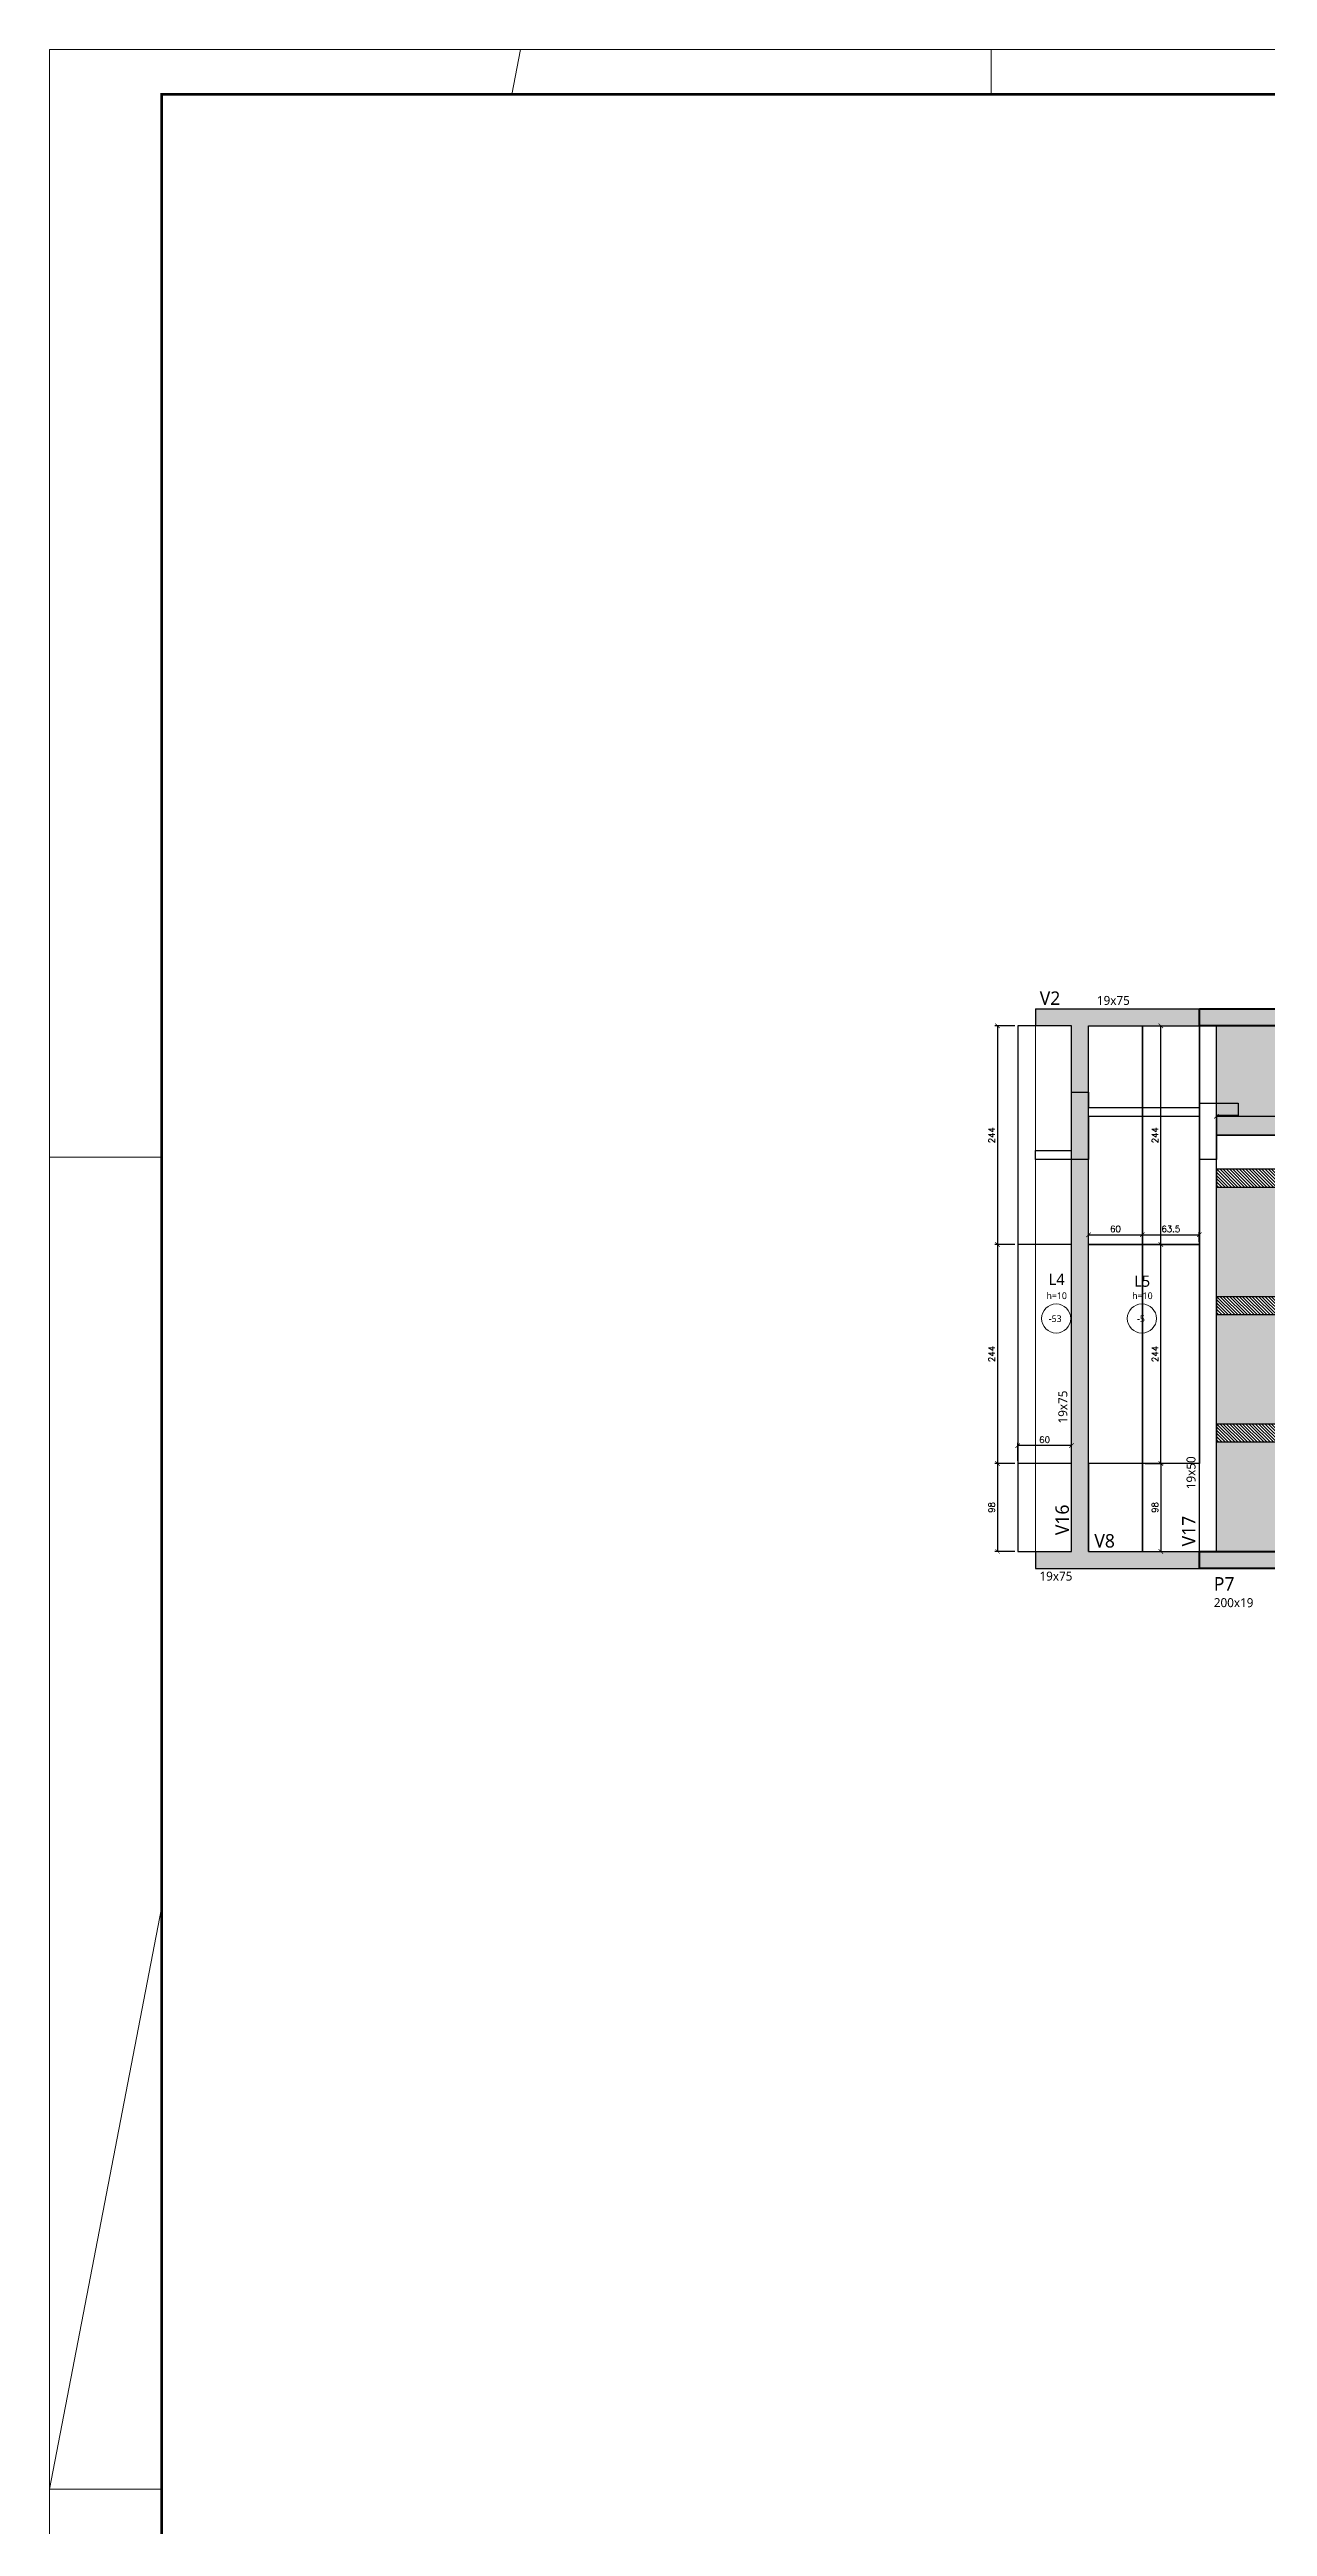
# Model space of a CAD drawing. Extents: x -29754 to -10774, y -8834 to 6017.
# Drawn here: x -25472 to -24114, y -7391 to -4629 of the extents above; entities that cross this region are included whole.
import ezdxf

# ---------------------------------------------------------------- set-up
doc = ezdxf.new("R2010")
doc.units = 0
doc.header["$PDMODE"] = 2
doc.header["$PDSIZE"] = 10
doc.linetypes.add('Aligning Line', pattern=[0.635, 0.3175, -0.3175])
doc.layers.get('0').update_dxf_attribs({"lineweight": 13})
doc.layers.get('Defpoints').update_dxf_attribs({"lineweight": 13})
doc.layers.add('A-DETL', color=7, linetype='Continuous', lineweight=18, true_color=0x00a600)
for name, color, linetype, lineweight in [('A-FLOR', 7, 'Continuous', 18), ('A-FLOR-IDEN', 7, 'Continuous', 9), ('A-GENM', 7, 'Continuous', 18), ('cotas', 4, 'Continuous', 13), ('S-BEAM', 7, 'Continuous', 18), ('S-BEAM-IDEN', 7, 'Continuous', 9), ('S-COLS', 7, 'Continuous', 18), ('S-COLS-IDEN', 7, 'Continuous', 9)]:
    doc.layers.add(name, color=color, linetype=linetype, lineweight=lineweight)
for name, color, linetype in [('Cota', 4, 'Continuous'), ('Faixa Reesc', 8, 'Continuous'), ('Hachura 122x244', 253, 'Continuous'), ('Painéis', 200, 'Continuous'), ('Reaproveitamento', 251, 'Continuous')]:
    doc.layers.add(name, color=color, linetype=linetype)
doc.styles.add('Gadugi', font='gadugi.ttf', dxfattribs={"height": 15})
doc.styles.add('Gadugi_1', font='gadugi.ttf', dxfattribs={"height": 10})
doc.styles.add('Gadugi_2', font='gadugi.ttf', dxfattribs={"height": 0.2})
doc.styles.add('Gadugi_3', font='gadugi.ttf', dxfattribs={"height": 7.5})
doc.styles.add('ROMANS', font='romans.shx')
doc.dimstyles.new('Cota Paínel', dxfattribs={"dimtxt": 7, "dimasz": 5, "dimexe": 3, "dimexo": 3, "dimgap": 3, "dimtad": 1, "dimdec": 1, "dimzin": 12, "dimdsep": 46, "dimtxsty": 'ROMANS', "dimblk": 'ARCHTICK', "dimcen": 0, "dimclrd": 4, "dimclre": 4, "dimclrt": 1, "dimadec": 1, "dimazin": 3, "dimtfac": 1, "dimtdec": 1, "dimtmove": 0, "dimatfit": 3, "dimldrblk": 'OBLIQUE', "dimfxl": 1, "dimtolj": 1, "dimtzin": 12, "dimarcsym": 0})

# ---------------------------------------------------------------- blocks, each defined once
blk = doc.blocks.new('PED_TAG_LAJE_R01 - TÍTULO_ESPESSURA_REBAIXO-2413107-PL100 - FORMA DO PAVIMENTO TIPO')
at = {"layer": 'A-FLOR-IDEN'}
blk.add_circle((-0.046, -0.667), 0.325, dxfattribs=at)
blk = doc.blocks.new('_ArchTick')
at = {"color": 0, "linetype": 'ByBlock', "const_width": 0.15}
blk.add_lwpolyline([(-0.5, -0.5), (0.5, 0.5)], dxfattribs=at)
blk = doc.blocks.new('*D140')
at = {"layer": 'A-GENM', "color": 4, "lineweight": -2, "transparency": 16777216}
for p, q in [((-24395.8, -5717.6), (-24418.3, -5717.6)), ((-24415.3, -5717.6), (-24415.3, -5961.6)), ((-24395.8, -5961.6), (-24418.3, -5961.6))]:
    blk.add_line(p, q, dxfattribs=at)
at = {"layer": 'Defpoints', "color": 0, "transparency": 16777216}
for p in [(-24392.8, -5717.6), (-24415.3, -5961.6), (-24392.8, -5961.6)]:
    blk.add_point(p, dxfattribs=at)
at = {"layer": 'A-GENM', "color": 4, "lineweight": -2, "transparency": 16777216, "xscale": 5, "yscale": 5, "zscale": 5}
for p, rotation in [((-24415.3, -5717.6), 90), ((-24415.3, -5961.6), 270)]:
    blk.add_blockref('_ArchTick', p, dxfattribs=dict(at, rotation=rotation))
at = {"layer": 'A-GENM', "color": 1, "transparency": 16777216, "insert": (-24421.8, -5839.6), "char_height": 7, "attachment_point": 5, "rotation": 90, "style": 'ROMANS'}
blk.add_mtext('\\A1;244', dxfattribs=at)
blk = doc.blocks.new('_OBLIQUE')
at = {"color": 0, "linetype": 'ByBlock', "lineweight": -2}
for p, q in [((0, 0), (-1, 0)), ((-0.5, -0.5), (0.5, 0.5))]:
    blk.add_line(p, q, dxfattribs=at)
blk = doc.blocks.new('*D141')
at = {"layer": 'A-GENM', "color": 4, "lineweight": -2, "transparency": 16777216}
for p, q in [((-24395.8, -5961.6), (-24418.3, -5961.6)), ((-24415.3, -5961.6), (-24415.3, -6205.6)), ((-24395.8, -6205.6), (-24418.3, -6205.6))]:
    blk.add_line(p, q, dxfattribs=at)
at = {"layer": 'Defpoints', "color": 0, "transparency": 16777216}
for p in [(-24392.8, -5961.6), (-24415.3, -6205.6), (-24392.8, -6205.6)]:
    blk.add_point(p, dxfattribs=at)
at = {"layer": 'A-GENM', "color": 4, "lineweight": -2, "transparency": 16777216, "xscale": 5, "yscale": 5, "zscale": 5}
for p, rotation in [((-24415.3, -5961.6), 90), ((-24415.3, -6205.6), 270)]:
    blk.add_blockref('_ArchTick', p, dxfattribs=dict(at, rotation=rotation))
at = {"layer": 'A-GENM', "color": 1, "transparency": 16777216, "insert": (-24421.8, -6083.6), "char_height": 7, "attachment_point": 5, "rotation": 90, "style": 'ROMANS'}
blk.add_mtext('\\A1;244', dxfattribs=at)
blk = doc.blocks.new('*D142')
at = {"layer": 'A-GENM', "color": 4, "lineweight": -2, "transparency": 16777216}
for p, q in [((-24395.8, -6205.6), (-24418.3, -6205.6)), ((-24415.3, -6205.6), (-24415.3, -6303.6)), ((-24395.8, -6303.6), (-24418.3, -6303.6))]:
    blk.add_line(p, q, dxfattribs=at)
at = {"layer": 'Defpoints', "color": 0, "transparency": 16777216}
for p in [(-24392.8, -6205.6), (-24415.3, -6303.6), (-24392.8, -6303.6)]:
    blk.add_point(p, dxfattribs=at)
at = {"layer": 'A-GENM', "color": 4, "lineweight": -2, "transparency": 16777216, "xscale": 5, "yscale": 5, "zscale": 5}
for p, rotation in [((-24415.3, -6205.6), 90), ((-24415.3, -6303.6), 270)]:
    blk.add_blockref('_ArchTick', p, dxfattribs=dict(at, rotation=rotation))
at = {"layer": 'A-GENM', "color": 1, "transparency": 16777216, "insert": (-24421.8, -6254.6), "char_height": 7, "attachment_point": 5, "rotation": 90, "style": 'ROMANS'}
blk.add_mtext('\\A1;98', dxfattribs=at)
blk = doc.blocks.new('*D401')
at = {"layer": 'Cota', "color": 4, "lineweight": -2, "transparency": 16777216}
for p, q in [((-24250.8, -5961.6), (-24230.2, -5961.6)), ((-24233.2, -6205.6), (-24233.2, -5961.6)), ((-24250.8, -6205.6), (-24230.2, -6205.6))]:
    blk.add_line(p, q, dxfattribs=at)
at = {"layer": 'Defpoints', "color": 0, "transparency": 16777216}
for p in [(-24253.8, -5961.6), (-24233.2, -5961.6), (-24253.8, -6205.6)]:
    blk.add_point(p, dxfattribs=at)
at = {"layer": 'Cota', "color": 4, "lineweight": -2, "transparency": 16777216, "xscale": 5, "yscale": 5, "zscale": 5}
for p, rotation in [((-24233.2, -5961.6), 90), ((-24233.2, -6205.6), 270)]:
    blk.add_blockref('_ArchTick', p, dxfattribs=dict(at, rotation=rotation))
at = {"layer": 'Cota', "color": 1, "transparency": 16777216, "insert": (-24239.7, -6083.6), "char_height": 7, "attachment_point": 5, "rotation": 90, "style": 'ROMANS'}
blk.add_mtext('\\A1;244', dxfattribs=at)
blk = doc.blocks.new('*D402')
at = {"layer": 'Cota', "color": 4, "lineweight": -2, "transparency": 16777216}
for p, q in [((-24248, -5717.6), (-24230.2, -5717.6)), ((-24233.2, -5961.6), (-24233.2, -5717.6)), ((-24250.8, -5961.6), (-24230.2, -5961.6))]:
    blk.add_line(p, q, dxfattribs=at)
at = {"layer": 'Defpoints', "color": 0, "transparency": 16777216}
for p in [(-24251, -5717.6), (-24233.2, -5717.6), (-24253.8, -5961.6)]:
    blk.add_point(p, dxfattribs=at)
at = {"layer": 'Cota', "color": 4, "lineweight": -2, "transparency": 16777216, "xscale": 5, "yscale": 5, "zscale": 5}
for p, rotation in [((-24233.2, -5717.6), 90), ((-24233.2, -5961.6), 270)]:
    blk.add_blockref('_ArchTick', p, dxfattribs=dict(at, rotation=rotation))
at = {"layer": 'Cota', "color": 1, "transparency": 16777216, "insert": (-24239.7, -5839.6), "char_height": 7, "attachment_point": 5, "rotation": 90, "style": 'ROMANS'}
blk.add_mtext('\\A1;244', dxfattribs=at)
blk = doc.blocks.new('*D403')
at = {"layer": 'Cota', "color": 4, "lineweight": -2, "transparency": 16777216}
for p, q in [((-24313.8, -5958.6), (-24313.8, -5947.6)), ((-24313.8, -5950.6), (-24253.8, -5950.6)), ((-24253.8, -5958.6), (-24253.8, -5947.6))]:
    blk.add_line(p, q, dxfattribs=at)
at = {"layer": 'Defpoints', "color": 0, "transparency": 16777216}
for p in [(-24313.8, -5961.6), (-24253.8, -5950.6), (-24253.8, -5961.6)]:
    blk.add_point(p, dxfattribs=at)
at = {"layer": 'Cota', "color": 4, "lineweight": -2, "transparency": 16777216, "xscale": 5, "yscale": 5, "zscale": 5, "rotation": 180}
blk.add_blockref('_ArchTick', (-24313.8, -5950.6), dxfattribs=at)
at = {"layer": 'Cota', "color": 4, "lineweight": -2, "transparency": 16777216, "xscale": 5, "yscale": 5, "zscale": 5}
blk.add_blockref('_ArchTick', (-24253.8, -5950.6), dxfattribs=at)
at = {"layer": 'Cota', "color": 1, "transparency": 16777216, "insert": (-24283.8, -5944.1), "char_height": 7, "attachment_point": 5, "style": 'ROMANS'}
blk.add_mtext('\\A1;60', dxfattribs=at)
blk = doc.blocks.new('*D404')
at = {"layer": 'Cota', "color": 4, "lineweight": -2, "transparency": 16777216}
for p, q in [((-24253.8, -5958.6), (-24253.8, -5947.6)), ((-24253.8, -5950.6), (-24190.3, -5950.6)), ((-24190.3, -5958.6), (-24190.3, -5947.6))]:
    blk.add_line(p, q, dxfattribs=at)
at = {"layer": 'Defpoints', "color": 0, "transparency": 16777216}
for p in [(-24253.8, -5961.6), (-24190.3, -5950.6), (-24190.3, -5961.6)]:
    blk.add_point(p, dxfattribs=at)
at = {"layer": 'Cota', "color": 4, "lineweight": -2, "transparency": 16777216, "xscale": 5, "yscale": 5, "zscale": 5, "rotation": 180}
blk.add_blockref('_ArchTick', (-24253.8, -5950.6), dxfattribs=at)
at = {"layer": 'Cota', "color": 4, "lineweight": -2, "transparency": 16777216, "xscale": 5, "yscale": 5, "zscale": 5}
blk.add_blockref('_ArchTick', (-24190.3, -5950.6), dxfattribs=at)
at = {"layer": 'Cota', "color": 1, "transparency": 16777216, "insert": (-24222, -5944.1), "char_height": 7, "attachment_point": 5, "style": 'ROMANS'}
blk.add_mtext('\\A1;63.5', dxfattribs=at)
blk = doc.blocks.new('*D405')
at = {"layer": 'Cota', "color": 4, "lineweight": -2, "transparency": 16777216}
for p, q in [((-24237.5, -6205.6), (-24230.2, -6205.6)), ((-24233.2, -6205.6), (-24233.2, -6303.6)), ((-24237.5, -6303.6), (-24230.2, -6303.6))]:
    blk.add_line(p, q, dxfattribs=at)
at = {"layer": 'Defpoints', "color": 0, "transparency": 16777216}
for p in [(-24240.5, -6205.6), (-24240.5, -6303.6), (-24233.2, -6303.6)]:
    blk.add_point(p, dxfattribs=at)
at = {"layer": 'Cota', "color": 4, "lineweight": -2, "transparency": 16777216, "xscale": 5, "yscale": 5, "zscale": 5}
for p, rotation in [((-24233.2, -6205.6), 90), ((-24233.2, -6303.6), 270)]:
    blk.add_blockref('_ArchTick', p, dxfattribs=dict(at, rotation=rotation))
at = {"layer": 'Cota', "color": 1, "transparency": 16777216, "insert": (-24239.7, -6254.6), "char_height": 7, "attachment_point": 5, "rotation": 90, "style": 'ROMANS'}
blk.add_mtext('\\A1;98', dxfattribs=at)
blk = doc.blocks.new('*D261')
at = {"layer": 'Cota', "color": 4, "lineweight": -2, "transparency": 16777216}
for p, q in [((-24392.8, -6202.6), (-24392.8, -6182.7)), ((-24332.8, -6185.7), (-24392.8, -6185.7)), ((-24332.8, -6202.6), (-24332.8, -6182.7))]:
    blk.add_line(p, q, dxfattribs=at)
at = {"layer": 'Defpoints', "color": 0, "transparency": 16777216}
for p in [(-24392.8, -6185.7), (-24392.8, -6205.6), (-24332.8, -6205.6)]:
    blk.add_point(p, dxfattribs=at)
at = {"layer": 'Cota', "color": 4, "lineweight": -2, "transparency": 16777216, "xscale": 5, "yscale": 5, "zscale": 5, "rotation": 180}
blk.add_blockref('_ArchTick', (-24392.8, -6185.7), dxfattribs=at)
at = {"layer": 'Cota', "color": 4, "lineweight": -2, "transparency": 16777216, "xscale": 5, "yscale": 5, "zscale": 5}
blk.add_blockref('_ArchTick', (-24332.8, -6185.7), dxfattribs=at)
at = {"layer": 'Cota', "color": 1, "transparency": 16777216, "insert": (-24362.8, -6179.2), "char_height": 7, "attachment_point": 5, "style": 'ROMANS'}
blk.add_mtext('\\A1;60', dxfattribs=at)
blk = doc.blocks.new('*U3')
at = {"color": 252}
for p, q in [((-10740, 8310), (-10759.3, 8210)), ((-11540, 4165.2), (-11790, 2870))]:
    blk.add_line(p, q, dxfattribs=at)
at = {"color": 7}
for p, q in [((-9690, 8310), (-9690, 8210)), ((-11790, 5840), (-11540, 5840)), ((-11790, 2870), (-11540, 2870))]:
    blk.add_line(p, q, dxfattribs=at)
blk.add_lwpolyline([(-11790, 8310), (-11790, -100), (100, -100), (100, 8310)], close=True, dxfattribs=at)
at = {"color": 7, "const_width": 6}
blk.add_lwpolyline([(-11540, 8210), (-11540, 0), (0, 0), (0, 8210)], close=True, dxfattribs=at)
blk = doc.blocks.new('122x244')
at = {"layer": 'Hachura 122x244'}
h = blk.add_hatch(color=256, dxfattribs=at)
h.dxf.hatch_style = 2
h.paths.add_polyline_path([(-30259.5, 9300.7), (-30015.5, 9300.7), (-30015.5, 9422.7), (-30259.5, 9422.7)])
at = {"layer": 'Painéis'}
blk.add_lwpolyline([(-30259.5, 9300.7), (-30015.5, 9300.7), (-30015.5, 9422.7), (-30259.5, 9422.7)], close=True, dxfattribs=at)
blk = doc.blocks.new('*D444')
at = {"layer": 'cotas', "color": 4, "lineweight": -2, "transparency": 16777216}
for p, q in [((-24171.3, -5839.2), (-24171.3, -5815.5)), ((-24171.3, -5818.5), (-23927.3, -5818.5)), ((-23927.3, -5839.2), (-23927.3, -5815.5))]:
    blk.add_line(p, q, dxfattribs=at)
at = {"layer": 'Defpoints', "color": 0, "transparency": 16777216}
for p in [(-23927.3, -5818.5), (-24171.3, -5842.2), (-23927.3, -5842.2)]:
    blk.add_point(p, dxfattribs=at)
at = {"layer": 'cotas', "color": 4, "lineweight": -2, "transparency": 16777216, "xscale": 5, "yscale": 5, "zscale": 5, "rotation": 180}
blk.add_blockref('_ArchTick', (-24171.3, -5818.5), dxfattribs=at)
at = {"layer": 'cotas', "color": 4, "lineweight": -2, "transparency": 16777216, "xscale": 5, "yscale": 5, "zscale": 5}
blk.add_blockref('_ArchTick', (-23927.3, -5818.5), dxfattribs=at)
at = {"layer": 'cotas', "color": 1, "transparency": 16777216, "insert": (-24049.3, -5812), "char_height": 7, "attachment_point": 5, "style": 'ROMANS'}
blk.add_mtext('\\A1;244', dxfattribs=at)

msp = doc.modelspace()

# ---------------------------------------------------------------- hatches: boundary and pattern name
at = {"layer": 'Faixa Reesc'}
h = msp.add_hatch(dxfattribs=at)
h.set_pattern_fill('ANSI31', color=256, scale=0.8, angle=90)
h.set_pattern_definition([(135, (6578.2974, -9571.0406), (-1.79605122, -1.79605122), [])])
h.paths.add_polyline_path([(-23927.26, -5877.63), (-24171.26, -5877.63), (-24171.26, -5897.63), (-23927.26, -5897.63)])
h = msp.add_hatch(dxfattribs=at)
h.set_pattern_fill('ANSI31', color=256, scale=0.8, angle=90)
h.set_pattern_definition([(135, (6578.2974, -9713.0406), (-1.79605122, -1.79605122), [])])
h.paths.add_polyline_path([(-23927.26, -6019.63), (-24171.26, -6019.63), (-24171.26, -6039.63), (-23927.26, -6039.63)])
h = msp.add_hatch(dxfattribs=at)
h.set_pattern_fill('ANSI31', color=256, scale=0.8, angle=90)
h.set_pattern_definition([(135, (6578.2974, -9855.0406), (-1.79605122, -1.79605122), [])])
h.paths.add_polyline_path([(-23927.26, -6161.63), (-24171.26, -6161.63), (-24171.26, -6181.63), (-23927.26, -6181.63)])
at = {"layer": 'S-BEAM', "true_color": 0xccffcc}
for points in [[(-24190.26, -5717.63), (-24190.26, -5698.63), (-24372.76, -5698.63), (-24372.76, -5717.63), (-24276.8, -5717.63)], [(-24313.76, -6303.63), (-24313.76, -5717.63), (-24332.76, -5717.63), (-24332.76, -6303.63)], [(-24190.26, -6322.63), (-24190.26, -6303.63), (-24372.76, -6303.63), (-24372.76, -6322.63), (-24276.8, -6322.63)]]:
    msp.add_hatch(color=254, dxfattribs=at).paths.add_polyline_path(points, flags=0)
at = {"layer": 'S-COLS', "true_color": 0x808080}
for points in [[(-23816.26, -5717.63), (-23816.26, -5698.63), (-24190.26, -5698.63), (-24190.26, -5717.63)], [(-23990.26, -6322.63), (-23990.26, -6303.63), (-24190.26, -6303.63), (-24190.26, -6322.63)]]:
    msp.add_hatch(color=8, dxfattribs=at).paths.add_polyline_path(points, flags=0)

# ---------------------------------------------------------------- linework, layer by layer
at = {"layer": 'A-DETL', "color": 7, "linetype": 'Aligning Line'}
msp.add_line((-24332.76, -5717.63), (-24332.76, -6303.63), dxfattribs=at)
at = {"layer": 'A-FLOR'}
msp.add_line((-24372.76, -6303.63), (-24372.76, -5717.63), dxfattribs=at)
at = {"layer": 'Cota'}
msp.add_lwpolyline([(-24147.03, -5803.74), (-24147.03, -5817.74), (-24171.26, -5817.74), (-24171.26, -5866.74), (-24190.26, -5866.74), (-24190.26, -5818.74), (-24313.76, -5818.74), (-24313.76, -5866.74), (-24372.76, -5866.74), (-24372.76, -5856.74), (-24332.76, -5856.74), (-24332.76, -5791.74), (-24313.76, -5791.74), (-24313.76, -5808.74), (-24190.26, -5808.74), (-24190.26, -5803.74), (-24147.03, -5803.74)], dxfattribs=at)
at = {"layer": 'Painéis'}
for p, q in [((-24332.76, -5961.63), (-24392.76, -5961.63)), ((-24332.76, -6205.63), (-24392.76, -6205.63))]:
    msp.add_line(p, q, dxfattribs=at)
for points in [[(-24332.76, -5717.63), (-24392.76, -5717.63), (-24392.76, -6303.63), (-24332.76, -6303.63)], [(-24313.76, -5717.63), (-24253.76, -5717.63), (-24253.76, -5961.63), (-24313.76, -5961.63)], [(-24253.76, -5717.63), (-24190.26, -5717.63), (-24190.26, -5961.63), (-24253.76, -5961.63)], [(-23927.26, -5877.63), (-24171.26, -5877.63), (-24171.26, -5839.63), (-23927.26, -5839.63)], [(-24171.26, -5897.63), (-23927.26, -5897.63), (-23927.26, -5877.63), (-24171.26, -5877.63)], [(-24313.76, -5961.63), (-24253.76, -5961.63), (-24253.76, -6205.63), (-24313.76, -6205.63)], [(-24253.76, -5961.63), (-24190.26, -5961.63), (-24190.26, -6205.63), (-24253.76, -6205.63)], [(-24171.26, -6039.63), (-23927.26, -6039.63), (-23927.26, -6019.63), (-24171.26, -6019.63)], [(-24171.26, -6181.63), (-23927.26, -6181.63), (-23927.26, -6161.63), (-24171.26, -6161.63)], [(-24253.76, -6205.63), (-24313.76, -6205.63), (-24313.76, -6303.63), (-24253.76, -6303.63)], [(-24253.76, -6303.63), (-24190.26, -6303.63), (-24190.26, -6205.63), (-24253.76, -6205.63)]]:
    msp.add_lwpolyline(points, close=True, dxfattribs=at)
at = {"layer": 'S-BEAM', "lineweight": 25}
for p, q in [((-24372.76, -5698.63), (-24372.76, -5717.63)), ((-24372.76, -5698.63), (-24190.26, -5698.63)), ((-24313.76, -5717.63), (-24190.26, -5717.63)), ((-24313.76, -6303.63), (-24313.76, -5717.63)), ((-24190.26, -6303.63), (-24190.26, -5717.63)), ((-24171.26, -6303.63), (-24171.26, -5717.63)), ((-24372.76, -6303.63), (-24372.76, -6322.63)), ((-24372.76, -6322.63), (-24190.26, -6322.63)), ((-24313.76, -6303.63), (-24190.26, -6303.63))]:
    msp.add_line(p, q, dxfattribs=at)
at = {"layer": 'S-COLS', "lineweight": 50}
for p, q in [((-24190.26, -5717.63), (-24190.26, -5698.63)), ((-24190.26, -5698.63), (-23816.26, -5698.63)), ((-23816.26, -5717.63), (-24190.26, -5717.63)), ((-24190.26, -6322.63), (-24190.26, -6303.63)), ((-24190.26, -6303.63), (-23990.26, -6303.63)), ((-23990.26, -6322.63), (-24190.26, -6322.63))]:
    msp.add_line(p, q, dxfattribs=at)

# ---------------------------------------------------------------- block references
at = {"xscale": 0.5, "yscale": 0.5, "zscale": 0.5}
msp.add_blockref('*U3', (-19577.2, -8784.13), dxfattribs=at)
at = {"layer": 'A-FLOR-IDEN', "xscale": 49.99999999999998, "yscale": 49.99999999999998, "zscale": 49.99999999999998}
for p in [(-24347.59, -6010.63), (-24252.01, -6010.63)]:
    msp.add_blockref('PED_TAG_LAJE_R01 - TÍTULO_ESPESSURA_REBAIXO-2413107-PL100 - FORMA DO PAVIMENTO TIPO', p, dxfattribs=at)
at = {"layer": 'Reaproveitamento', "xscale": -1, "rotation": 180}
for p in [(6088.24, 3583.07), (6088.24, 3403.07), (6088.24, 3261.07), (6088.24, 3119.07)]:
    msp.add_blockref('122x244', p, dxfattribs=at)

# ---------------------------------------------------------------- texts
at = {"layer": 'A-FLOR-IDEN', "attachment_point": 1}
for s, insert, char_height, width, style in [('h=10', (-24360.72, -6014.83), 7.5, 29.6624, 'Gadugi_2'), ('L4', (-24358.26, -5993.95), 12.5, 21.6456, 'Gadugi_3'), ('h=10', (-24265.14, -6014.83), 7.5, 29.6624, 'Gadugi_2'), ('L5', (-24262.99, -5996.07), 12.5, 21.6456, 'Gadugi_3'), ('-53', (-24358.13, -6040.4), 7.5, 18.8397, 'Gadugi_2'), ('-5', (-24259.73, -6040.4), 7.5, 12.0253, 'Gadugi_2')]:
    msp.add_mtext(s, dxfattribs=dict(at, insert=insert, char_height=char_height, width=width, style=style))
at = {"layer": 'S-BEAM-IDEN', "attachment_point": 1}
for s, insert, char_height, width, style in [('V2', (-24368.2, -5679.29), 15, 30.0633, 'Gadugi_1'), ('19x75', (-24304.5, -5684.32), 10, 44.8945, 'Gadugi'), ('V8', (-24307.31, -6284.36), 15, 30.0633, 'Gadugi_1'), ('19x75', (-24368.51, -6326.2), 10, 44.8945, 'Gadugi')]:
    msp.add_mtext(s, dxfattribs=dict(at, insert=insert, char_height=char_height, width=width, style=style))
at = {"layer": 'S-BEAM-IDEN', "attachment_point": 1, "rotation": 90}
for s, insert, char_height, width, style in [('19x75', (-24347.54, -6161.03), 10, 44.8945, 'Gadugi'), ('19x50', (-24204.58, -6234.31), 10, 44.8945, 'Gadugi'), ('V16', (-24350.72, -6285.49), 15, 44.0928, 'Gadugi_1'), ('V17', (-24209.61, -6298.01), 15, 44.0928, 'Gadugi_1')]:
    msp.add_mtext(s, dxfattribs=dict(at, insert=insert, char_height=char_height, width=width, style=style))
at = {"layer": 'S-COLS-IDEN', "attachment_point": 1}
for s, insert, char_height, width, style in [('P7', (-24174.12, -6332.3), 15, 28.4599, 'Gadugi_1'), ('200x19', (-24174.12, -6355.79), 10, 54.1139, 'Gadugi')]:
    msp.add_mtext(s, dxfattribs=dict(at, insert=insert, char_height=char_height, width=width, style=style))

# ---------------------------------------------------------------- dimensions: what is measured, and where the dimension line sits
at = {"layer": 'A-GENM'}
for base, p1, p2, picture, middle in [((-24415.32, -5961.63), (-24392.76, -5717.63), (-24392.76, -5961.63), '*D140', (-24421.82, -5839.63)), ((-24415.32, -6205.63), (-24392.76, -5961.63), (-24392.76, -6205.63), '*D141', (-24421.82, -6083.63)), ((-24415.32, -6303.63), (-24392.76, -6205.63), (-24392.76, -6303.63), '*D142', (-24421.82, -6254.63))]:
    dim = msp.add_linear_dim(base=base, p1=p1, p2=p2, angle=90, dimstyle='Cota Paínel', override={"dimarcsym": 2}, dxfattribs=at)
    dim.commit()
    dim.dimension.update_dxf_attribs({"geometry": picture, "text_midpoint": middle})
at = {"layer": 'Cota'}
for base, p1, p2, override, picture, middle in [((-24233.19, -5717.63), (-24253.76, -5961.63), (-24251.01, -5717.63), {"dimtmove": 1, "dimarcsym": 2}, '*D402', (-24239.69, -5839.63)), ((-24233.19, -5961.63), (-24253.76, -6205.63), (-24253.76, -5961.63), {"dimtmove": 1, "dimarcsym": 2}, '*D401', (-24239.69, -6083.63)), ((-24233.19, -6303.63), (-24240.48, -6205.63), (-24240.48, -6303.63), {"dimarcsym": 2}, '*D405', (-24239.69, -6254.63))]:
    dim = msp.add_linear_dim(base=base, p1=p1, p2=p2, angle=90, dimstyle='Cota Paínel', override=override, dxfattribs=at)
    dim.commit()
    dim.dimension.update_dxf_attribs({"geometry": picture, "text_midpoint": middle})
for base, p1, p2, picture, middle in [((-24253.76, -5950.6), (-24313.76, -5961.63), (-24253.76, -5961.63), '*D403', (-24283.76, -5944.1)), ((-24190.26, -5950.6), (-24253.76, -5961.63), (-24190.26, -5961.63), '*D404', (-24222.01, -5944.1)), ((-24392.76, -6185.74), (-24332.76, -6205.63), (-24392.76, -6205.63), '*D261', (-24362.76, -6179.24))]:
    dim = msp.add_linear_dim(base=base, p1=p1, p2=p2, dimstyle='Cota Paínel', override={"dimarcsym": 2}, dxfattribs=at)
    dim.commit()
    dim.dimension.update_dxf_attribs({"geometry": picture, "text_midpoint": middle})
at = {"layer": 'cotas'}
dim = msp.add_linear_dim(base=(-23927.26, -5818.52), p1=(-24171.26, -5842.24), p2=(-23927.26, -5842.24), dimstyle='Cota Paínel', override={"dimarcsym": 2}, dxfattribs=at)
dim.commit()
dim.dimension.update_dxf_attribs({"geometry": '*D444', "text_midpoint": (-24049.26, -5812.02)})

doc.saveas('drawing.dxf')
